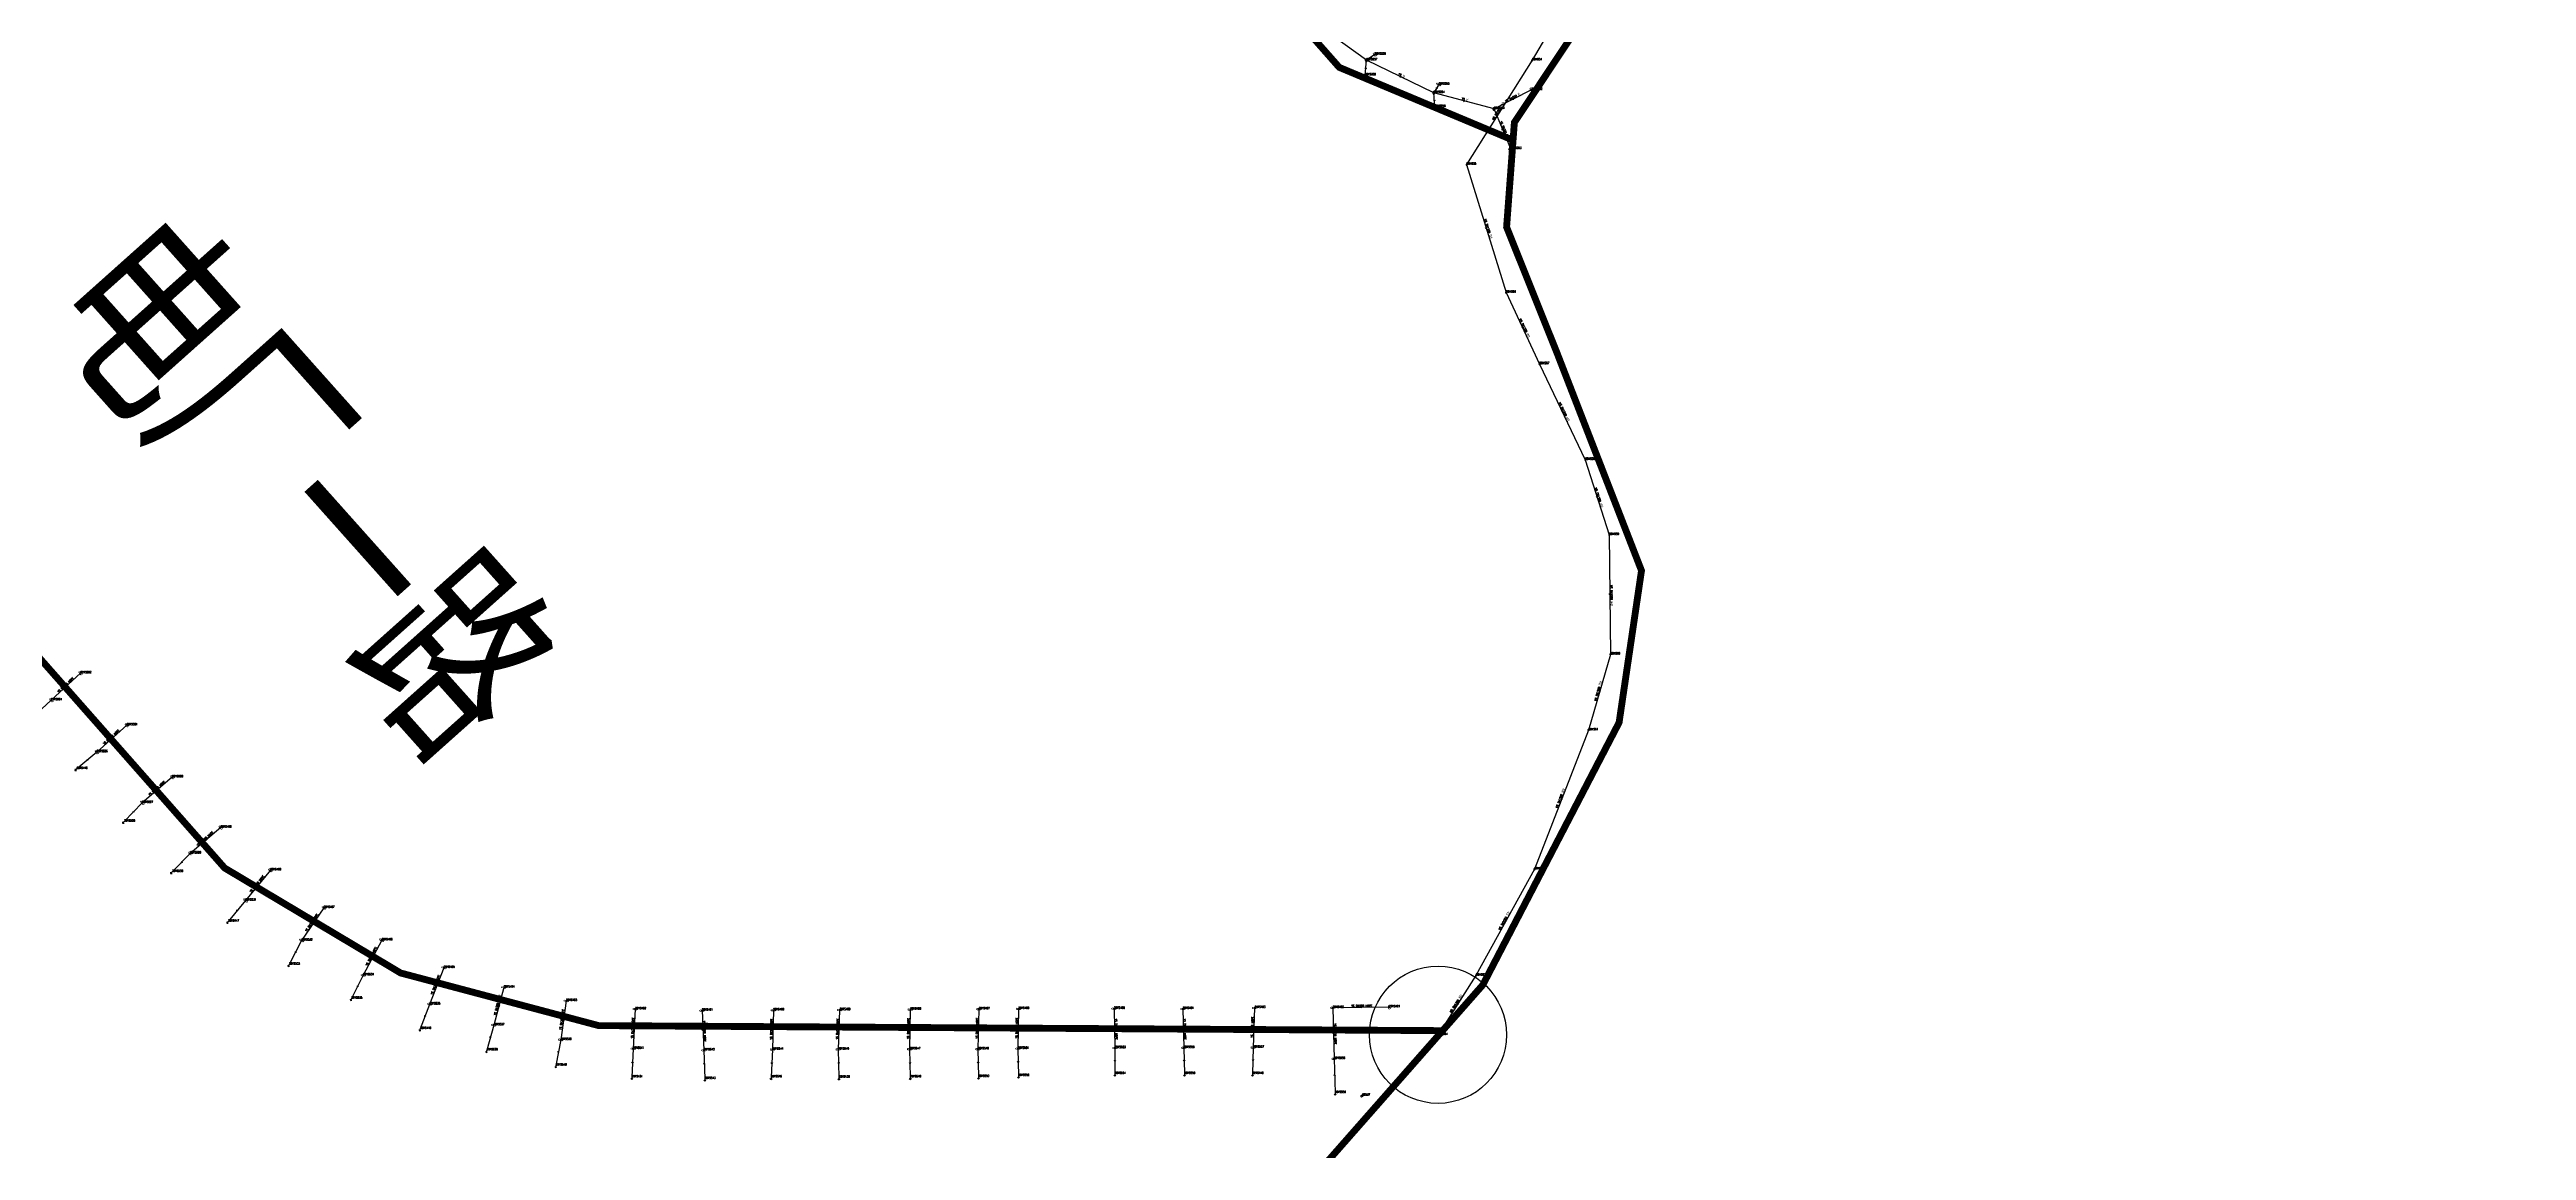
# Model space of a CAD drawing. Extents: x 78813 to 99477, y 2421021 to 2448125.
# Drawn here: x 82291 to 83374, y 2431304 to 2431785 of the extents above; entities that cross this region are included whole.
import ezdxf
from ezdxf.enums import TextEntityAlignment as Align

# ---------------------------------------------------------------- set-up
doc = ezdxf.new("R2010")
doc.units = 0
doc.set_wipeout_variables(frame=1)
doc.layers.get('0').update_dxf_attribs({"linetype": 'CONTINUOUS'})
for name, color, linetype in [('DX_WS', 16, 'CONTINUOUS'), ('DX_YS', 42, 'CONTINUOUS'), ('道路', 5, 'CONTINUOUS')]:
    doc.layers.add(name, color=color, linetype=linetype)
for name, color, linetype, true_color in [('WSLINE', 7, 'CONTINUOUS', 0x7f0000), ('WS断线', 7, 'CONTINUOUS', 0xcc9900), ('YSANNEXE', 7, 'CONTINUOUS', 0xcc9900), ('YSLINE', 7, 'CONTINUOUS', 0xcc9900)]:
    doc.layers.add(name, color=color, linetype=linetype, true_color=true_color)
doc.layers.add('道路名称', color=7, linetype='CONTINUOUS', lineweight=0)
doc.styles.add('CcNameZT', font='txt.SHX', dxfattribs={"width": 0.8, "bigfont": 'HZTXT.SHX'})
doc.styles.get("Standard").update_dxf_attribs({"font": 'txt.shx', "bigfont": 'hztxt.shx'})
doc.styles.add('宋体0.7', font='', dxfattribs={"width": 0.7})
doc.styles.get('宋体0.7').set_extended_font_data('SimSun')

# ---------------------------------------------------------------- blocks, each defined once
blk = doc.blocks.new('PS管线点')
blk.add_wipeout([(0.5, 0), (0.5, 0), (0.5, 0.1), (0.5, 0.1), (0.5, 0.1), (0.5, 0.2), (0.5, 0.2), (0.4, 0.2), (0.4, 0.3), (0.4, 0.3), (0.4, 0.3), (0.4, 0.3), (0.3, 0.4), (0.3, 0.4), (0.3, 0.4), (0.2, 0.4), (0.2, 0.4), (0.2, 0.5), (0.2, 0.5), (0.1, 0.5), (0.1, 0.5), (0.1, 0.5), (0, 0.5), (0, 0.5), (-0.1, 0.5), (-0.1, 0.5), (-0.1, 0.5), (-0.2, 0.5), (-0.2, 0.5), (-0.2, 0.4), (-0.3, 0.4), (-0.3, 0.4), (-0.3, 0.4), (-0.3, 0.4), (-0.4, 0.3), (-0.4, 0.3), (-0.4, 0.3), (-0.4, 0.3), (-0.4, 0.2), (-0.5, 0.2), (-0.5, 0.2), (-0.5, 0.1), (-0.5, 0.1), (-0.5, 0.1), (-0.5, 0), (-0.5, 0), (-0.5, 0), (-0.5, -0.1), (-0.5, -0.1), (-0.5, -0.1), (-0.5, -0.2), (-0.5, -0.2), (-0.4, -0.2), (-0.4, -0.3), (-0.4, -0.3), (-0.4, -0.3), (-0.4, -0.3), (-0.3, -0.4), (-0.3, -0.4), (-0.3, -0.4), (-0.3, -0.4), (-0.2, -0.4), (-0.2, -0.5), (-0.2, -0.5), (-0.1, -0.5), (-0.1, -0.5), (-0.1, -0.5), (0, -0.5), (0, -0.5), (0.1, -0.5), (0.1, -0.5), (0.1, -0.5), (0.2, -0.5), (0.2, -0.5), (0.2, -0.4), (0.2, -0.4), (0.3, -0.4), (0.3, -0.4), (0.3, -0.4), (0.4, -0.3), (0.4, -0.3), (0.4, -0.3), (0.4, -0.3), (0.4, -0.2), (0.5, -0.2), (0.5, -0.2), (0.5, -0.1), (0.5, -0.1), (0.5, -0.1)])
blk.add_lwpolyline([(0.5, 0), (0.5, 0), (0.5, 0.1), (0.5, 0.1), (0.5, 0.1), (0.5, 0.2), (0.5, 0.2), (0.4, 0.2), (0.4, 0.3), (0.4, 0.3), (0.4, 0.3), (0.4, 0.3), (0.3, 0.4), (0.3, 0.4), (0.3, 0.4), (0.2, 0.4), (0.2, 0.4), (0.2, 0.5), (0.2, 0.5), (0.1, 0.5), (0.1, 0.5), (0.1, 0.5), (0, 0.5), (0, 0.5), (-0.1, 0.5), (-0.1, 0.5), (-0.1, 0.5), (-0.2, 0.5), (-0.2, 0.5), (-0.2, 0.4), (-0.3, 0.4), (-0.3, 0.4), (-0.3, 0.4), (-0.3, 0.4), (-0.4, 0.3), (-0.4, 0.3), (-0.4, 0.3), (-0.4, 0.3), (-0.4, 0.2), (-0.5, 0.2), (-0.5, 0.2), (-0.5, 0.1), (-0.5, 0.1), (-0.5, 0.1), (-0.5, 0), (-0.5, 0), (-0.5, 0), (-0.5, -0.1), (-0.5, -0.1), (-0.5, -0.1), (-0.5, -0.2), (-0.5, -0.2), (-0.4, -0.2), (-0.4, -0.3), (-0.4, -0.3), (-0.4, -0.3), (-0.4, -0.3), (-0.3, -0.4), (-0.3, -0.4), (-0.3, -0.4), (-0.3, -0.4), (-0.2, -0.4), (-0.2, -0.5), (-0.2, -0.5), (-0.1, -0.5), (-0.1, -0.5), (-0.1, -0.5), (0, -0.5), (0, -0.5), (0.1, -0.5), (0.1, -0.5), (0.1, -0.5), (0.2, -0.5), (0.2, -0.5), (0.2, -0.4), (0.2, -0.4), (0.3, -0.4), (0.3, -0.4), (0.3, -0.4), (0.4, -0.3), (0.4, -0.3), (0.4, -0.3), (0.4, -0.3), (0.4, -0.2), (0.5, -0.2), (0.5, -0.2), (0.5, -0.1), (0.5, -0.1), (0.5, -0.1), (0.5, 0)], close=True)
blk = doc.blocks.new('LX')
for p, q in [((-0.866, 0.5), (0, 0)), ((0, 0), (-0.866, -0.5))]:
    blk.add_line(p, q)
blk = doc.blocks.new('PS出水口')
for points in [[(0, 0), (2, 0)], [(1.1, -0.9), (2, 0), (1.1, 0.9)]]:
    blk.add_lwpolyline(points)
blk = doc.blocks.new('PS雨篦')
blk.add_lwpolyline([(-1.5, 0.5), (0, 0.5), (1.5, 0.5), (1.5, -0.5), (0, -0.5), (-1.5, -0.5)], close=True)
blk.add_wipeout([(-1.5, 0.5), (0, 0.5), (1.5, 0.5), (1.5, -0.5), (0, -0.5), (-1.5, -0.5)])
for p, q in [((-0.5, -0.5), (-0.5, 0.5)), ((0.5, -0.5), (0.5, 0.5))]:
    blk.add_line(p, q)
blk = doc.blocks.new('PS雨水井')
blk.add_lwpolyline([(1, 0), (1, 0.1), (1, 0.1), (1, 0.2), (1, 0.3), (0.9, 0.3), (0.9, 0.4), (0.9, 0.5), (0.8, 0.5), (0.8, 0.6), (0.8, 0.6), (0.7, 0.7), (0.7, 0.7), (0.6, 0.8), (0.6, 0.8), (0.5, 0.9), (0.4, 0.9), (0.4, 0.9), (0.3, 1), (0.2, 1), (0.2, 1), (0.1, 1), (0, 1), (0, 1), (-0.1, 1), (-0.2, 1), (-0.2, 1), (-0.3, 1), (-0.4, 0.9), (-0.4, 0.9), (-0.5, 0.9), (-0.6, 0.8), (-0.6, 0.8), (-0.7, 0.7), (-0.7, 0.7), (-0.8, 0.6), (-0.8, 0.6), (-0.8, 0.5), (-0.9, 0.5), (-0.9, 0.4), (-0.9, 0.3), (-1, 0.3), (-1, 0.2), (-1, 0.1), (-1, 0.1), (-1, 0), (-1, -0.1), (-1, -0.1), (-1, -0.2), (-1, -0.3), (-0.9, -0.3), (-0.9, -0.4), (-0.9, -0.5), (-0.8, -0.5), (-0.8, -0.6), (-0.8, -0.6), (-0.7, -0.7), (-0.7, -0.7), (-0.6, -0.8), (-0.6, -0.8), (-0.5, -0.9), (-0.4, -0.9), (-0.4, -0.9), (-0.3, -1), (-0.2, -1), (-0.2, -1), (-0.1, -1), (0, -1), (0, -1), (0.1, -1), (0.2, -1), (0.2, -1), (0.3, -1), (0.4, -0.9), (0.4, -0.9), (0.5, -0.9), (0.6, -0.8), (0.6, -0.8), (0.7, -0.7), (0.7, -0.7), (0.8, -0.6), (0.8, -0.6), (0.8, -0.5), (0.9, -0.5), (0.9, -0.4), (0.9, -0.3), (1, -0.3), (1, -0.2), (1, -0.1), (1, 0)], close=True)
blk.add_wipeout([(1, 0), (1, 0.1), (1, 0.1), (1, 0.2), (1, 0.3), (0.9, 0.3), (0.9, 0.4), (0.9, 0.5), (0.8, 0.5), (0.8, 0.6), (0.8, 0.6), (0.7, 0.7), (0.7, 0.7), (0.6, 0.8), (0.6, 0.8), (0.5, 0.9), (0.4, 0.9), (0.4, 0.9), (0.3, 1), (0.2, 1), (0.2, 1), (0.1, 1), (0, 1), (0, 1), (-0.1, 1), (-0.2, 1), (-0.2, 1), (-0.3, 1), (-0.4, 0.9), (-0.4, 0.9), (-0.5, 0.9), (-0.6, 0.8), (-0.6, 0.8), (-0.7, 0.7), (-0.7, 0.7), (-0.8, 0.6), (-0.8, 0.6), (-0.8, 0.5), (-0.9, 0.5), (-0.9, 0.4), (-0.9, 0.3), (-1, 0.3), (-1, 0.2), (-1, 0.1), (-1, 0.1), (-1, 0), (-1, -0.1), (-1, -0.1), (-1, -0.2), (-1, -0.3), (-0.9, -0.3), (-0.9, -0.4), (-0.9, -0.5), (-0.8, -0.5), (-0.8, -0.6), (-0.8, -0.6), (-0.7, -0.7), (-0.7, -0.7), (-0.6, -0.8), (-0.6, -0.8), (-0.5, -0.9), (-0.4, -0.9), (-0.4, -0.9), (-0.3, -1), (-0.2, -1), (-0.2, -1), (-0.1, -1), (0, -1), (0, -1), (0.1, -1), (0.2, -1), (0.2, -1), (0.3, -1), (0.4, -0.9), (0.4, -0.9), (0.5, -0.9), (0.6, -0.8), (0.6, -0.8), (0.7, -0.7), (0.7, -0.7), (0.8, -0.6), (0.8, -0.6), (0.8, -0.5), (0.9, -0.5), (0.9, -0.4), (0.9, -0.3), (1, -0.3), (1, -0.2), (1, -0.1)])
for p, q in [((-1, 0), (0, 0)), ((-0.9, 0.5), (0, 0.5)), ((0, 1), (0, 0)), ((0, 0.5), (0.9, 0.5)), ((0, 0), (0, -1)), ((0, 0), (1, 0)), ((-0.9, -0.5), (0, -0.5)), ((0, -0.5), (0.9, -0.5))]:
    blk.add_line(p, q)
blk = doc.blocks.new('测量点')
h = blk.add_hatch(color=256)
edge = h.paths.add_edge_path()
edge.add_arc((0, 0), 0.5, 0, 360)
blk.add_circle((0, 0), 0.5)

msp = doc.modelspace()

# ---------------------------------------------------------------- linework, layer by layer
at = {"color": 4, "linetype": 'Continuous'}
msp.add_ellipse((81955.7, 2431952.4), major_axis=(-357.5, -317.2), ratio=0.45687, dxfattribs=at)
at = {"layer": 'WSLINE'}
for p, q in [((82955.2, 2431808.3), (82939.2, 2431780.8)), ((82939.2, 2431780.8), (82910.5, 2431735.2)), ((82910.5, 2431735.2), (82927.8, 2431679.3)), ((82927.8, 2431679.3), (82942.4, 2431648)), ((82942.4, 2431648), (82962.4, 2431606.2)), ((82962.4, 2431606.2), (82972.9, 2431573.3)), ((82972.9, 2431573.3), (82973.4, 2431521.1)), ((82973.4, 2431521.1), (82963.8, 2431488)), ((82963.8, 2431488), (82940.2, 2431427.2)), ((82940.2, 2431427.2), (82914.6, 2431380.7)), ((82914.6, 2431380.7), (82898, 2431354.8))]:
    msp.add_line(p, q, dxfattribs=at)
at = {"layer": 'YSLINE'}
for p, q in [((82866.7, 2431780.8), (82848, 2431794.3)), ((82870.4, 2431783.3), (82866.7, 2431780.8)), ((82866.1, 2431774.3), (82866.7, 2431780.8)), ((82896.2, 2431766.6), (82866.7, 2431780.8)), ((82898.3, 2431770.2), (82896.2, 2431766.6)), ((82922.5, 2431759.5), (82896.2, 2431766.6)), ((82896.6, 2431760.4), (82896.2, 2431766.6)), ((82938.9, 2431767.9), (82922.5, 2431759.5)), ((82929.8, 2431742.1), (82922.5, 2431759.5)), ((82304.3, 2431512.9), (82291.5, 2431501.1)), ((82291.5, 2431501.1), (82283.1, 2431493.3)), ((82324.5, 2431490.1), (82311.4, 2431478.4)), ((82311.4, 2431478.4), (82302.6, 2431471)), ((82344.4, 2431467.4), (82331.3, 2431456.2)), ((82331.3, 2431456.2), (82323.4, 2431448)), ((82365.6, 2431445.4), (82352.3, 2431434.1)), ((82352.3, 2431434.1), (82344.4, 2431426)), ((82387.3, 2431426.7), (82376.4, 2431413.5)), ((82376.4, 2431413.5), (82368.9, 2431404.3)), ((82410.7, 2431410.3), (82401, 2431396)), ((82401, 2431396), (82395.5, 2431385.5)), ((82436, 2431396.1), (82427.9, 2431380.8)), ((82463.2, 2431384.1), (82456.9, 2431368.1)), ((82427.9, 2431380.8), (82422.8, 2431370.6)), ((82489.4, 2431375.5), (82485, 2431359)), ((82456.9, 2431368.1), (82452.9, 2431357.4)), ((82516.7, 2431369.6), (82514.3, 2431352.6)), ((82546.9, 2431366), (82546, 2431348.7)), ((82576.1, 2431365.4), (82576.9, 2431348)), ((82607.3, 2431365.5), (82606.9, 2431348.3)), ((82636.3, 2431365.6), (82635.7, 2431348.4)), ((82667.2, 2431365.8), (82666.9, 2431348.5)), ((82697.2, 2431366), (82696.8, 2431348.5)), ((82714.5, 2431366.1), (82714.3, 2431348.7)), ((82756.3, 2431366.2), (82756.7, 2431349)), ((82786.4, 2431366.1), (82786.8, 2431349.1)), ((82817.8, 2431366.5), (82817.2, 2431349.2)), ((82876.7, 2431366.9), (82852, 2431366.6)), ((82852, 2431366.6), (82852.6, 2431344.3)), ((82485, 2431359), (82482, 2431348)), ((82514.3, 2431352.6), (82512.2, 2431341.4)), ((82786.8, 2431349.1), (82787.1, 2431337.7)), ((82817.2, 2431349.2), (82816.9, 2431337.7)), ((82546, 2431348.7), (82545.4, 2431336.2)), ((82576.9, 2431348), (82577.3, 2431335.5)), ((82606.9, 2431348.3), (82606.3, 2431336.2)), ((82635.7, 2431348.4), (82636, 2431336.1)), ((82666.9, 2431348.5), (82667.2, 2431336.2)), ((82696.8, 2431348.5), (82697, 2431336.4)), ((82714.3, 2431348.7), (82714.5, 2431336.8)), ((82756.7, 2431349), (82756.7, 2431337.7)), ((82852.6, 2431344.3), (82853, 2431329.4))]:
    msp.add_line(p, q, dxfattribs=at)

# ---------------------------------------------------------------- block references
at = {"layer": 'DX_WS', "yscale": 0.5, "zscale": 0.5}
for p, xscale, rotation in [((82924.8, 2431758), 0.4999999998950936, 237.7774849716425), ((82919.1, 2431707.3), 0.5000000001920825, 287.051855353617), ((82935.1, 2431663.7), 0.5000000001150047, 295.0732644864129), ((82952.4, 2431627.1), 0.4999999999720718, 295.6462222886681), ((82967.6, 2431589.7), 0.4999999998884848, 287.6248131593289), ((82973.1, 2431547.2), 0.4999999997689699, 270.436079302113), ((82968.6, 2431504.5), 0.4999999999654328, 253.8203032424494), ((82952, 2431457.6), 0.5000000001442558, 248.6636830929885), ((82927.4, 2431404), 0.4999999998392679, 241.2152317395181), ((82906.3, 2431367.8), 0.4999999999089995, 237.204527176746)]:
    msp.add_blockref('LX', p, dxfattribs=dict(at, xscale=xscale, rotation=rotation))
at = {"layer": 'DX_YS', "yscale": 0.5, "zscale": 0.5}
for p, xscale, rotation in [((82302.6, 2431471, 1.3), 0.5000000000625641, 219.6987129024396), ((82323.4, 2431448, 0.9), 0.4999999998923111, 226.2013361020651), ((82344.4, 2431426, 0.9), 0.4999999999086562, 225.7891481495445), ((82368.9, 2431404.3, 0.9), 0.5000000000571858, 230.9235217687914), ((82395.5, 2431385.5, 0.9), 0.5000000001705234, 242.3180232752275), ((82422.8, 2431370.6, 0.9), 0.4999999998316328, 243.1718681222809), ((82452.9, 2431357.4, 1), 0.4999999998195527, 249.4492766363197), ((82482, 2431348, 1), 0.499999999919521, 254.6378537353413), ((82512.2, 2431341.4, 0.9), 0.4999999999534777, 259.3670531177921), ((82545.4, 2431336.2, 0.9), 0.4999999999510614, 267.1734965299785), ((82577.3, 2431335.5, 1), 0.4999999998293906, 271.7695804673245), ((82606.3, 2431336.2, 1), 0.4999999997946307, 267.2067202067998), ((82636, 2431336.1, 1), 0.4999999997881439, 271.0977711376275), ((82667.2, 2431336.2, 0.9), 0.4999999998608964, 271.8402882743517), ((82697, 2431336.4, 0.9), 0.5000000001703406, 270.7677525629512), ((82714.5, 2431336.8, 0.9), 0.5000000001951833, 270.8279438855411), ((82756.7, 2431337.7, 0.8), 0.499999999835483, 269.7613958830316), ((82787.1, 2431337.7, 0.9), 0.4999999997985348, 271.9469535714605), ((82816.9, 2431337.7, 1), 0.5000000000058602, 268.858541518021), ((82853, 2431329.4, 1), 0.4999999997794847, 271.5465400835892)]:
    msp.add_blockref('PS出水口', p, dxfattribs=dict(at, xscale=xscale, rotation=rotation))
at = {"layer": 'DX_YS', "xscale": 0.5, "yscale": 0.5, "zscale": 0.5}
msp.add_blockref('测量点', (82864.9, 2431328.2, 3.2), dxfattribs=at)
at = {"layer": 'YSANNEXE', "yscale": 0.5, "zscale": 0.5}
for p, xscale, rotation in [((82881.5, 2431773.7), 0.4999999999033469, 154.1256469127254), ((82909.3, 2431763), 0.4999999999741616, 165.0118450094137), ((82930.7, 2431763.7), 0.4999999999828191, 207.4107218326135), ((82926.1, 2431750.8), 0.4999999999899134, 112.8726856408191), ((82359, 2431439.8), 0.4999999998764285, 220.5887511085065), ((82381.8, 2431420.1), 0.4999999999526228, 230.3290336375206), ((82405.9, 2431403.1), 0.4999999998905783, 236.0586115857123), ((82432, 2431388.5), 0.5000000001620092, 242.3611473509498), ((82460, 2431376.1), 0.5000000001442558, 248.6636830929885), ((82487.2, 2431367.2), 0.5000000001453376, 254.9662188368585), ((82515.5, 2431361.1), 0.499999999796241, 261.841712372061), ((82864.3, 2431366.8), 0.4999999999948367, 180.4817054596602), ((82546.4, 2431357.4), 0.4999999998830669, 266.9983325302861), ((82576.5, 2431356.7), 0.5000000000207138, 272.7279104819689), ((82607.1, 2431356.9), 0.5000000000609428, 268.7172059164367), ((82636, 2431357), 0.5000000000355439, 268.1442481208767), ((82667, 2431357.2), 0.5000000000609428, 268.7172059164367), ((82697, 2431357.2), 0.5000000000609428, 268.7172059164367), ((82714.4, 2431357.4), 0.4999999997965117, 269.2901637117219), ((82756.5, 2431357.6), 0.5000000001949378, 271.5819948921301), ((82786.6, 2431357.6), 0.5000000001949378, 271.5819948921301), ((82817.5, 2431357.8), 0.5000000000355439, 268.1442481208767), ((82852.3, 2431355.4), 0.5000000001949378, 271.5819948921301), ((82545.7, 2431342.5), 0.4999999998830669, 266.9983325302861), ((82577.1, 2431341.8), 0.5000000001949378, 271.5819948921301), ((82635.9, 2431342.2), 0.5000000000663659, 271.0090370968863), ((82667.1, 2431342.3), 0.5000000001949378, 271.5819948921301), ((82852.8, 2431336.8), 0.5000000001949378, 271.5819948921301)]:
    msp.add_blockref('LX', p, dxfattribs=dict(at, xscale=xscale, rotation=rotation))

# ---------------------------------------------------------------- texts
at = {"layer": 'DX_WS', "style": 'CcNameZT', "width": 0.8}
for rotation, p in [(57.7508, (82924.6, 2431758.1, -1.2)), (287.227, (82919.4, 2431707.3, -1.2)), (294.9798, (82935.3, 2431663.8, -1.2)), (295.5605, (82952.6, 2431627.2, -1.2)), (287.6894, (82967.8, 2431589.8, -1.2)), (270.6375, (82973.4, 2431547.2, -1.2)), (73.7832, (82968.4, 2431504.6, -1.2)), (68.8047, (82951.8, 2431457.7, -1.2)), (61.0836, (82927.2, 2431404.1, -1.2)), (57.3873, (82906.1, 2431367.9, -1.2))]:
    msp.add_text(' WS DN1200 铸铁', height=0.9, rotation=rotation, dxfattribs=at).set_placement(p, align=Align.CENTER)
at = {"layer": 'DX_YS', "style": 'CcNameZT', "width": 0.8}
for s, rotation, p in [(' YS 砼', 334.2974, (82881.6, 2431773.9, 2)), (' YS 砼', 344.8481, (82909.4, 2431763.3, 3)), (' YS DN300 HDPE', 0.6576, (82864.3, 2431367, 3.7)), (' YS DN300 HDPE', 271.4853, (82852.6, 2431355.5, 3.4))]:
    msp.add_text(s, height=0.9, rotation=rotation, dxfattribs=at).set_placement(p, align=Align.CENTER)
at = {"layer": 'DX_YS', "width": 0.8}
for s, p in [('29YS446', (82302.6, 2431471, 1.3)), ('29YS528', (82323.4, 2431448, 0.9)), ('29YS530', (82344.4, 2431426, 0.9)), ('29YS447', (82368.9, 2431404.3, 0.9)), ('29YS533', (82395.5, 2431385.5, 0.9)), ('29YS535', (82422.8, 2431370.6, 0.9)), ('29YS448', (82452.9, 2431357.4, 1)), ('29YS538', (82482, 2431348, 1)), ('29YS540', (82512.2, 2431341.4, 0.9)), ('29YS554', (82756.7, 2431337.7, 0.8)), ('29YS556', (82787.1, 2431337.7, 0.9)), ('29YS449', (82816.9, 2431337.7, 1)), ('29YS431', (82545.4, 2431336.2, 0.9)), ('29YS543', (82577.3, 2431335.5, 1)), ('29YS545', (82606.3, 2431336.2, 1)), ('29YS430', (82636, 2431336.1, 1)), ('29YS548', (82667.2, 2431336.2, 0.9)), ('29YS550', (82697, 2431336.4, 0.9)), ('29YS552', (82714.5, 2431336.8, 0.9)), ('29YS559', (82853, 2431329.4, 1))]:
    msp.add_text(s, height=0.9, dxfattribs=at).set_placement(p)

# ---------------------------------------------------------------- next in the draw order: block references
at = {"layer": 'DX_WS', "xscale": 0.5, "yscale": 0.5, "zscale": 0.5}
for p in [(82939.2, 2431780.8, -1.2), (82910.5, 2431735.2, -1.2), (82927.8, 2431679.3, -1.2), (82942.4, 2431648, -1.2), (82962.4, 2431606.2, -1.2), (82972.9, 2431573.3, -1.2), (82973.4, 2431521.1, -1.2), (82963.8, 2431488, -1.2), (82940.2, 2431427.2, -1.2), (82914.6, 2431380.7, -1.2), (82898, 2431354.8, -1.2)]:
    msp.add_blockref('PS管线点', p, dxfattribs=at)
at = {"layer": 'DX_YS'}
for p, xscale, yscale, zscale, rotation in [((82870.4, 2431783.3, 2.7), 0.4999999998149313, 0.5, 0.5, 124.6344374449675), ((82866.1, 2431774.3, 2.7), 0.4999999999786926, 0.5, 0.5, 354.3606450952822), ((82898.3, 2431770.2, 2.9), 0.4999999999892187, 0.5, 0.5, 148.8539818153499), ((82938.9, 2431767.9, 3.8), 0.4999999998166089, 0.5, 0.5, 117.1586679838034), ((82896.6, 2431760.4, 3.1), 0.4999999999913016, 0.5, 0.5, 3.844171979049728), ((82929.8, 2431742.1, 4), 0.499999999943771, 0.5, 0.5, 22.82629959194131), ((82304.3, 2431512.9, 3.1), 0.5000000000431433, 0.5, 0.5, 132.7244972379188), ((82291.5, 2431501.1, 2.5), 0.5000000001383665, 0.5, 0.5, 132.6758510076593), ((82324.5, 2431490.1, 1.8), 0.4999999999922664, 0.5, 0.5, 131.7829590013086), ((82311.4, 2431478.4, 1.8), 0.4999999999974988, 0.5, 0.5, 129.6987128934584), ((82344.4, 2431467.4, 3), 0.500000000073365, 0.5, 0.5, 130.4278558707975), ((82331.3, 2431456.2, 2.9), 0.4999999998462669, 0.5, 0.5, 136.2013361316602), ((82365.6, 2431445.4, 3), 0.500000000071754, 0.5, 0.5, 130.563545461389), ((82352.3, 2431434.1, 2.7), 0.5000000000837072, 0.5, 0.5, 135.7891481504475), ((82387.3, 2431426.7, 3), 0.499999999895826, 0.5, 0.5, 140.4573735493807), ((82376.4, 2431413.5, 2.8), 0.4999999999548376, 0.5, 0.5, 140.9235217700082), ((82410.7, 2431410.3, 3.1), 0.4999999999307522, 0.5, 0.5, 146.0213652784654), ((82401, 2431396, 2.7), 0.4999999999827206, 0.5, 0.5, 152.3180232695868), ((82436, 2431396.1, 3.3), 0.4999999999335697, 0.5, 0.5, 152.2882665253815), ((82463.2, 2431384.1, 2.6), 0.4999999999419879, 0.5, 0.5, 158.4906147897997), ((82427.9, 2431380.8, 3), 0.4999999999479057, 0.5, 0.5, 153.1718681439688), ((82489.4, 2431375.5, 3.4), 0.5000000000397411, 0.5, 0.5, 164.9834611751142), ((82456.9, 2431368.1, 2.4), 0.5000000000579878, 0.5, 0.5, 159.4492766251925), ((82516.7, 2431369.6, 3.3), 0.499999999974725, 0.5, 0.5, 171.8426014083967), ((82546.9, 2431366, 2.6), 0.4999999999941087, 0.5, 0.5, 177.0599097909982), ((82576.1, 2431365.4, 3.4), 0.5000000000017158, 0.5, 0.5, 182.6393561468898), ((82607.3, 2431365.5, 3.6), 0.5000000000014382, 0.5, 0.5, 178.4952668246451), ((82636.3, 2431365.6, 2.9), 0.4999999999962656, 0.5, 0.5, 178.1816970549664), ((82667.2, 2431365.8, 3.5), 0.4999999999923292, 0.5, 0.5, 178.8893970301976), ((82697.2, 2431366, 3.6), 0.500000000007012, 0.5, 0.5, 178.8257075800481), ((82714.5, 2431366.1, 3.5), 0.4999999999953613, 0.5, 0.5, 179.2710601997518), ((82756.3, 2431366.2, 3.5), 0.499999999998794, 0.5, 0.5, 181.5261989503104), ((82786.4, 2431366.1, 3.6), 0.4999999999934043, 0.5, 0.5, 181.3355913414442), ((82817.8, 2431366.5, 3), 0.5000000000004479, 0.5000000000004479, 0.5000000000004479, 177.9599009856755), ((82852, 2431366.6, 3.4), 0.4999999999919552, 0.5, 0.5, 181.485303370961), ((82876.7, 2431366.9, 3.7), 0.5000000001274489, 0.5, 0.5, 90.65758176690045), ((82485, 2431359, 2.9), 0.5000000000461188, 0.5, 0.5, 164.6378537203044), ((82514.3, 2431352.6, 2.9), 0.4999999999829585, 0.5, 0.5, 169.3670531269096), ((82756.7, 2431349, 3.2), 0.4999999999955527, 0.5, 0.5, 179.7613958831081), ((82786.8, 2431349.1, 3.2), 0.4999999999972001, 0.5, 0.5, 181.9469535540017), ((82817.2, 2431349.2, 2.6), 0.5000000000075996, 0.5, 0.5, 178.8585415080178), ((82546, 2431348.7, 2.4), 0.4999999999925113, 0.5, 0.5, 177.1734965352217), ((82576.9, 2431348, 3.1), 0.5000000000007848, 0.5000000000007848, 0.5000000000007848, 181.7695804550395), ((82606.9, 2431348.3, 2.9), 0.4999999999981153, 0.5, 0.5, 177.2067202079375), ((82635.7, 2431348.4, 2.5), 0.5000000000074978, 0.5, 0.5, 181.0977711438171), ((82666.9, 2431348.5, 3.1), 0.5000000000012, 0.5, 0.5, 181.8402882554828), ((82696.8, 2431348.5, 2.8), 0.4999999999961233, 0.5, 0.5, 180.7677525665541), ((82714.3, 2431348.7, 3), 0.5000000000075, 0.5, 0.5, 180.8279438975258), ((82852.6, 2431344.3, 2.6), 0.4999999999914001, 0.5, 0.5, 181.5465400562434), ((82864.9, 2431328.2, 3.2), 0.499999999857888, 0.5, 0.5, 40.16648119226884)]:
    msp.add_blockref('PS雨篦', p, dxfattribs=dict(at, xscale=xscale, yscale=yscale, zscale=zscale, rotation=rotation))
at = {"layer": 'DX_YS', "xscale": 0.5, "yscale": 0.5, "zscale": 0.5}
msp.add_blockref('PS雨水井', (82922.5, 2431759.5, 3), dxfattribs=at)

# ---------------------------------------------------------------- next in the draw order: linework, layer by layer
at = {"layer": 'WS断线'}
msp.add_circle((82898, 2431354.8), 30, dxfattribs=at)
at = {"layer": '道路', "const_width": 3, "flags": 128}
msp.add_lwpolyline([(82128.1, 2431699), (82367.3, 2431427.7), (82444.3, 2431381.8), (82530.9, 2431358.8), (82899.5, 2431356.6)], dxfattribs=at)

# ---------------------------------------------------------------- next in the draw order: block references
at = {"layer": 'DX_YS', "xscale": 0.5, "yscale": 0.5, "zscale": 0.5}
for p in [(82866.7, 2431780.8, 1.8), (82896.2, 2431766.6, 2)]:
    msp.add_blockref('PS雨水井', p, dxfattribs=at)
at = {"layer": 'YSANNEXE', "yscale": 0.5, "zscale": 0.5}
for p, xscale, rotation in [((82297.9, 2431507), 0.5000000001499065, 222.8805823236734), ((82318, 2431484.2), 0.500000000053506, 221.734666722504), ((82307, 2431474.7), 0.500000000011632, 219.4428355378872), ((82337.8, 2431461.8), 0.4999999998764285, 220.5887511085065), ((82327.3, 2431452.1), 0.4999999998439218, 226.318329060497), ((82348.4, 2431430), 0.5000000000623607, 225.7453712877373), ((82372.6, 2431408.9), 0.4999999999756738, 230.9019914346831), ((82398.3, 2431390.7), 0.5000000001620092, 242.3611473509498), ((82425.4, 2431375.7), 0.5000000000524936, 242.9341051390254), ((82454.9, 2431362.8), 0.4999999999280921, 249.2366408790303), ((82483.5, 2431353.5), 0.4999999999334011, 254.3932610367242), ((82513.2, 2431347), 0.5000000001173442, 259.5498811970523), ((82606.6, 2431342.2), 0.4999999998830669, 266.9983325302861), ((82696.9, 2431342.5), 0.5000000000663659, 271.0090370968863), ((82714.4, 2431342.8), 0.5000000000663659, 271.0090370968863), ((82756.7, 2431343.3), 0.5000000000199599, 269.8631215064646), ((82787, 2431343.4), 0.5000000000256736, 272.1549526865223), ((82817.1, 2431343.5), 0.5000000000609428, 268.7172059164367)]:
    msp.add_blockref('LX', p, dxfattribs=dict(at, xscale=xscale, rotation=rotation))

# ---------------------------------------------------------------- next in the draw order: texts
at = {"layer": 'DX_WS', "style": 'CcNameZT', "width": 0.8}
for s, p in [('28WS54', (82939.2, 2431780.8, -1.2)), ('28WS55', (82910.5, 2431735.2, -1.2)), ('28WS56', (82927.8, 2431679.3, -1.2)), ('28WS57', (82942.4, 2431648, -1.2)), ('28WS58', (82962.4, 2431606.2, -1.2)), ('28WS59', (82972.9, 2431573.3, -1.2)), ('28WS60', (82973.4, 2431521.1, -1.2)), ('28WS61', (82963.8, 2431488, -1.2)), ('28WS62', (82940.2, 2431427.2, -1.2)), ('28WS63', (82914.6, 2431380.7, -1.2)), ('28WS64', (82898, 2431354.8, -1.2))]:
    msp.add_text(s, height=0.9, dxfattribs=at).set_placement(p)
at = {"layer": 'DX_YS', "style": 'CcNameZT', "width": 0.8}
for s, rotation, p in [(' YS DN300 砼', 27.1587, (82930.6, 2431763.9, 3.8)), (' YS DN300 砼', 292.8263, (82926.4, 2431750.9, 4)), (' YS DN300 HDPE', 42.7245, (82297.8, 2431507.2, 3.1)), (' YS DN300 HDPE', 41.783, (82317.8, 2431484.4, 1.8)), (' YS DN300 HDPE', 40.4279, (82337.7, 2431462, 3)), (' YS DN300 HDPE', 40.5635, (82358.8, 2431439.9, 3)), (' YS DN300 HDPE', 50.4574, (82381.6, 2431420.2, 3)), (' YS DN300 HDPE', 56.0214, (82405.6, 2431403.3, 3.1)), (' YS DN300 HDPE', 62.2883, (82431.7, 2431388.6, 3.3)), (' YS DN300 HDPE', 68.4906, (82459.8, 2431376.2, 2.6)), (' YS DN300 HDPE', 74.9835, (82487, 2431367.3, 3.4)), (' YS DN300 HDPE', 81.8426, (82515.2, 2431361.1, 3.3)), (' YS DN300 HDPE', 87.0599, (82546.2, 2431357.4, 2.6)), (' YS DN300 HDPE', 272.6393, (82576.7, 2431356.7, 3.4)), (' YS DN300 HDPE', 88.4953, (82606.9, 2431356.9, 3.6)), (' YS DN300 HDPE', 88.1817, (82635.8, 2431357, 2.9)), (' YS DN300 HDPE', 88.8894, (82666.8, 2431357.2, 3.5)), (' YS DN300 HDPE', 88.8257, (82696.8, 2431357.3, 3.6)), (' YS DN300 HDPE', 89.2711, (82714.2, 2431357.4, 3.5)), (' YS DN300 HDPE', 271.5262, (82756.8, 2431357.6, 3.5)), (' YS DN300 HDPE', 271.3356, (82786.8, 2431357.6, 3.6)), (' YS DN300 HDPE', 87.9599, (82817.2, 2431357.8, 3))]:
    msp.add_text(s, height=0.9, rotation=rotation, dxfattribs=at).set_placement(p, align=Align.CENTER)
at = {"layer": 'DX_YS', "width": 0.8}
for s, p in [('28YS252', (82938.9, 2431767.9, 3.8)), ('28YS251', (82922.5, 2431759.5, 3)), ('28YS253', (82929.8, 2431742.1, 4)), ('29YS502', (82304.3, 2431512.9, 3.1)), ('29YS524', (82291.5, 2431501.1, 2.5)), ('29YS501', (82324.5, 2431490.1, 1.8)), ('29YS526', (82311.4, 2431478.4, 1.8)), ('29YS500', (82344.4, 2431467.4, 3)), ('29YS527', (82331.3, 2431456.2, 2.9)), ('29YS499', (82365.6, 2431445.4, 3)), ('29YS529', (82352.3, 2431434.1, 2.7)), ('29YS498', (82387.3, 2431426.7, 3)), ('29YS531', (82376.4, 2431413.5, 2.8)), ('29YS497', (82410.7, 2431410.3, 3.1)), ('29YS532', (82401, 2431396, 2.7)), ('29YS496', (82436, 2431396.1, 3.3)), ('29YS534', (82427.9, 2431380.8, 3)), ('29YS495', (82463.2, 2431384.1, 2.6)), ('29YS494', (82489.4, 2431375.5, 3.4)), ('29YS536', (82456.9, 2431368.1, 2.4)), ('29YS537', (82485, 2431359, 2.9)), ('29YS493', (82516.7, 2431369.6, 3.3)), ('29YS492', (82546.9, 2431366, 2.6)), ('29YS491', (82576.1, 2431365.4, 3.4)), ('29YS490', (82607.3, 2431365.5, 3.6)), ('29YS489', (82636.3, 2431365.6, 2.9)), ('29YS488', (82667.2, 2431365.8, 3.5)), ('29YS487', (82697.2, 2431366, 3.6)), ('29YS486', (82714.5, 2431366.1, 3.5)), ('29YS485', (82756.3, 2431366.2, 3.5)), ('29YS484', (82786.4, 2431366.1, 3.6)), ('29YS483', (82817.8, 2431366.5, 3)), ('29YS482', (82852, 2431366.6, 3.4)), ('29YS481', (82876.7, 2431366.9, 3.7)), ('29YS539', (82514.3, 2431352.6, 2.9)), ('29YS541', (82546, 2431348.7, 2.4)), ('29YS544', (82606.9, 2431348.3, 2.9)), ('29YS546', (82635.7, 2431348.4, 2.5)), ('29YS547', (82666.9, 2431348.5, 3.1)), ('29YS549', (82696.8, 2431348.5, 2.8)), ('29YS551', (82714.3, 2431348.7, 3)), ('29YS553', (82756.7, 2431349, 3.2)), ('29YS555', (82786.8, 2431349.1, 3.2)), ('29YS557', (82817.2, 2431349.2, 2.6)), ('29YS542', (82576.9, 2431348, 3.1)), ('29YS558', (82852.6, 2431344.3, 2.6)), ('26537', (82864.9, 2431328.2, 3.2))]:
    msp.add_text(s, height=0.9, dxfattribs=at).set_placement(p)
at = {"layer": '道路名称', "style": '宋体0.7', "width": 0.7}
msp.add_text('电厂一路', height=70, rotation=311.7567, dxfattribs=at).set_placement((82312.5, 2431695.2), align=Align.MIDDLE_LEFT)

# ---------------------------------------------------------------- next in the draw order: linework, layer by layer
at = {"layer": '道路', "const_width": 3, "flags": 128}
for points in [[(82930.5, 2431746), (82854.8, 2431777.7), (82135.2, 2432593.6), (81000.6, 2433871), (80813.5, 2434085.9), (80466.2, 2434366.3), (79884.1, 2435190.3), (79784.3, 2435433.4), (79384.6, 2436784.4), (79519.5, 2437728.2), (79495.6, 2437930.4)], [(82798.7, 2431241.5), (82917.6, 2431376.6), (82977.2, 2431491.3), (82987, 2431557.7), (82950.3, 2431652.2), (82928, 2431707.9), (82931.4, 2431753.6), (83053.6, 2431937.4), (83089, 2431993.4), (83097.2, 2432081.1), (83079.4, 2432190.7), (83073.9, 2432249.6), (83105.4, 2432310.2), (83155, 2432374.2), (83222.7, 2432447.9), (83288.7, 2432541), (83372.6, 2432629)]]:
    msp.add_lwpolyline(points, dxfattribs=at)

# ---------------------------------------------------------------- next in the draw order: block references
at = {"layer": 'YSANNEXE', "yscale": 0.5, "zscale": 0.5}
for p, xscale, rotation in [((82868.6, 2431782), 0.5000000000275808, 214.8591731774335), ((82866.4, 2431777.5), 0.4999999999661676, 84.22479588427987), ((82896.4, 2431763.5), 0.5000000002265346, 93.96507839914311), ((82897.3, 2431768.4), 0.499999999921607, 238.9234005642224)]:
    msp.add_blockref('LX', p, dxfattribs=dict(at, xscale=xscale, rotation=rotation))

# ---------------------------------------------------------------- next in the draw order: texts
at = {"layer": 'DX_YS', "width": 0.8}
for s, p in [('28YS258', (82870.4, 2431783.3, 2.7)), ('28YS259', (82866.1, 2431774.3, 2.7)), ('28YS257', (82866.7, 2431780.8, 1.8)), ('28YS254', (82896.2, 2431766.6, 2)), ('28YS256', (82896.6, 2431760.4, 3.1)), ('28YS255', (82898.3, 2431770.2, 2.9))]:
    msp.add_text(s, height=0.9, dxfattribs=at).set_placement(p)

doc.saveas('drawing.dxf')
